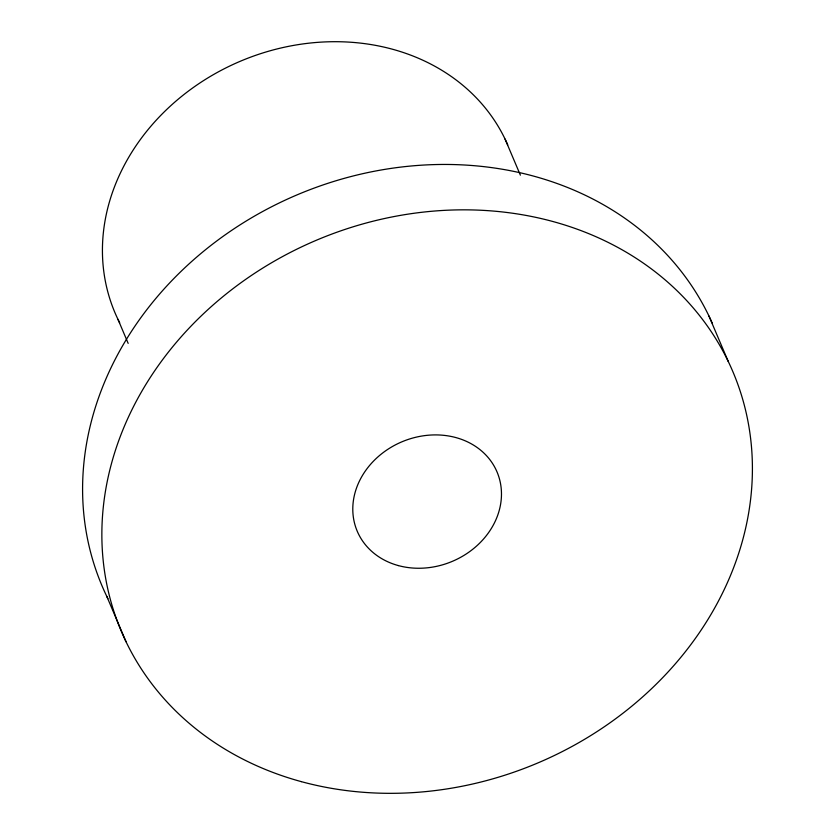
<?xml version="1.0" encoding="UTF-8"?>
<svg xmlns="http://www.w3.org/2000/svg" width="835" height="835" viewBox="0 0 835 835"><rect width="100%" height="100%" fill="white"/><g stroke="black" fill="none" stroke-linecap="round" stroke-linejoin="round"><path stroke-width="1.25" d="M708.946 316.016L728.214 361.409M505.091 139.132L520.382 175.162M117.986 319.367L128.172 343.383M106.786 596.367L126.054 641.76M107.892 598.653A332.184 283.837 -23 0 1 287.553 199.054A332.184 283.837 -23 0 1 712.203 323.061M119.687 322.811A213.551 182.468 -23 0 1 233.769 64.138A213.551 182.468 -23 0 1 507.753 144.966M301.268 781.623A332.184 283.837 -23 0 0 749.82 432.405A332.184 283.837 -23 0 0 230.314 290.726A332.184 283.837 -23 0 0 301.268 781.623M398.368 565.587A75.933 64.879 -23 0 0 500.885 485.772A75.933 64.879 -23 0 0 382.148 453.384A75.933 64.879 -23 0 0 398.368 565.587"/></g></svg>
